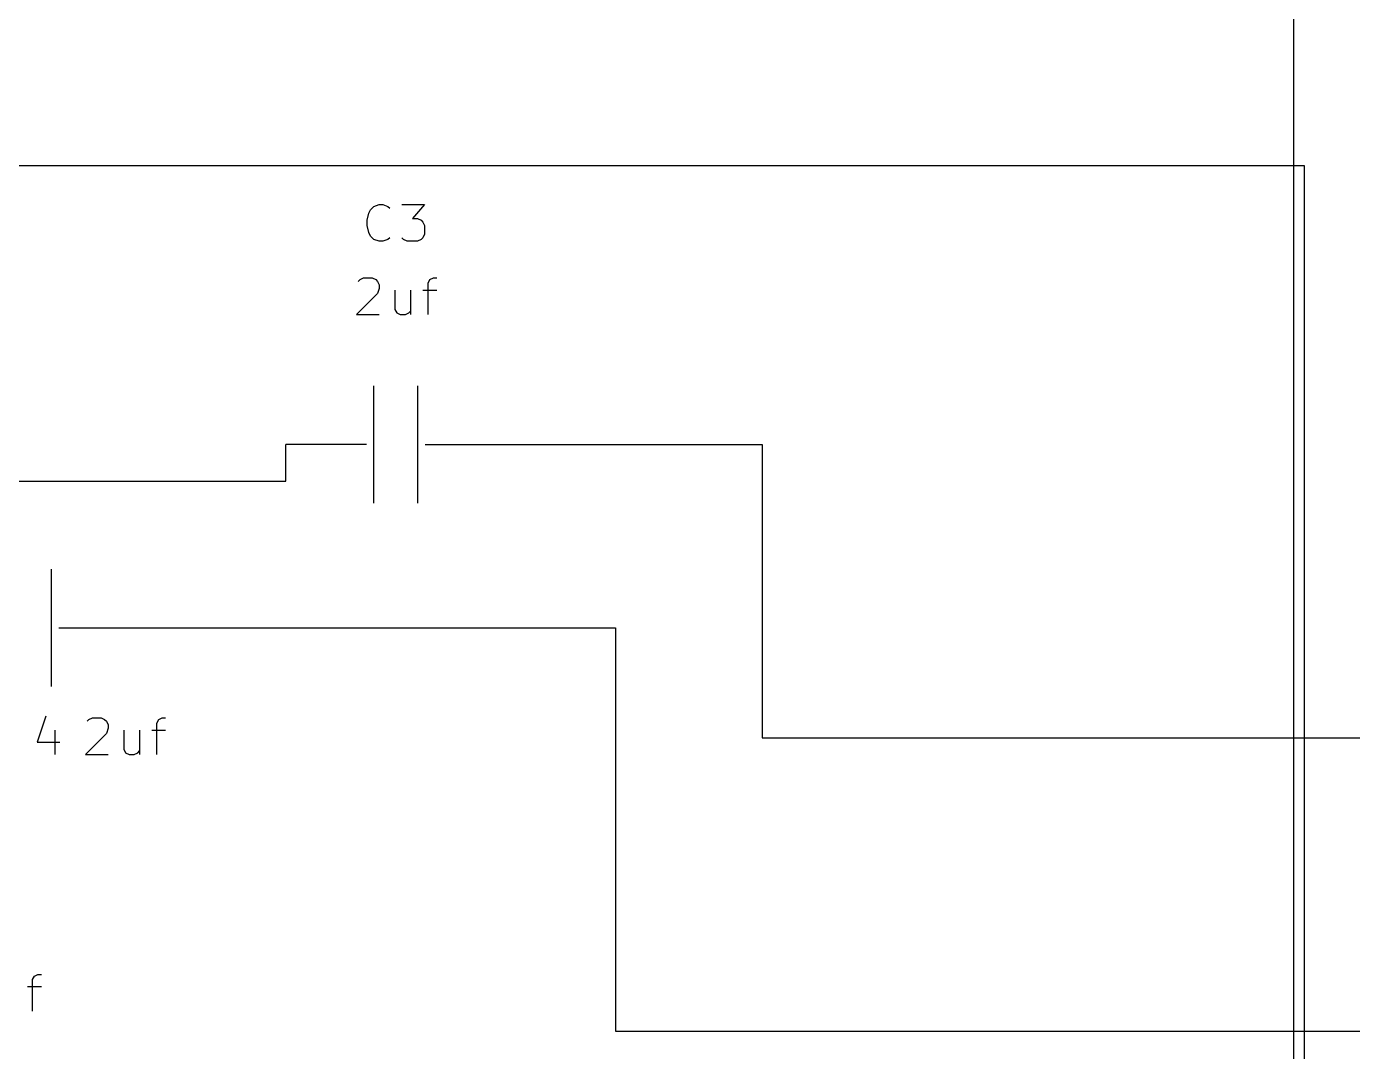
# Model space of a CAD drawing. Header units: inches. Extents: x 0.4 to 11.3, y -7.9 to -0.4.
# Drawn here: x 2.296 to 4.105, y -4.878 to -3.48 of the extents above; entities that cross this region are included whole.
import ezdxf

# ---------------------------------------------------------------- set-up
doc = ezdxf.new("R2010")
doc.units = ezdxf.units.IN
doc.header["$MEASUREMENT"] = 0
for name, color, linetype in [('GREENSIXTYFIVE', 129, 'CONTINUOUS'), ('LIGHTBLUE', 172, 'CONTINUOUS'), ('LIGHTGREEN', 92, 'CONTINUOUS'), ('RED', 14, 'CONTINUOUS')]:
    doc.layers.add(name, color=color, linetype=linetype)

msp = doc.modelspace()

# ---------------------------------------------------------------- linework, layer by layer
at = {"layer": 'GREENSIXTYFIVE', "linetype": 'CONTINUOUS'}
for p, q in [((2.7655, -3.7299), (2.7702, -3.7252)), ((2.7702, -3.7252), (2.7774, -3.7228)), ((2.7774, -3.7228), (2.7821, -3.7228)), ((2.7821, -3.7228), (2.7893, -3.7252)), ((2.7893, -3.7252), (2.7917, -3.7276)), ((2.8083, -3.7228), (2.8393, -3.7228)), ((2.8393, -3.7228), (2.8226, -3.7418)), ((2.7607, -3.7442), (2.7631, -3.7347)), ((2.7607, -3.7514), (2.7607, -3.7442)), ((2.7631, -3.7347), (2.7655, -3.7299)), ((2.8226, -3.7418), (2.8298, -3.7418)), ((2.8298, -3.7418), (2.8345, -3.7442)), ((2.8345, -3.7442), (2.8369, -3.7466)), ((2.7631, -3.7609), (2.7607, -3.7514)), ((2.7655, -3.7657), (2.7631, -3.7609)), ((2.8369, -3.7466), (2.8393, -3.7514)), ((2.8393, -3.7633), (2.8369, -3.768)), ((2.8393, -3.7514), (2.8393, -3.7633)), ((2.7702, -3.7704), (2.7655, -3.7657)), ((2.7774, -3.7728), (2.7702, -3.7704)), ((2.7821, -3.7728), (2.7774, -3.7728)), ((2.7893, -3.7704), (2.7821, -3.7728)), ((2.7917, -3.768), (2.7893, -3.7704)), ((2.8107, -3.7704), (2.8083, -3.768)), ((2.8155, -3.7728), (2.8107, -3.7704)), ((2.8298, -3.7728), (2.8155, -3.7728)), ((2.8345, -3.7704), (2.8298, -3.7728)), ((2.8369, -3.768), (2.8345, -3.7704)), ((2.7488, -3.8276), (2.7512, -3.8252)), ((2.7512, -3.8252), (2.756, -3.8228)), ((2.756, -3.8228), (2.7679, -3.8228)), ((2.7679, -3.8228), (2.7726, -3.8252)), ((2.7726, -3.8252), (2.775, -3.8276)), ((2.775, -3.8276), (2.7774, -3.8323)), ((2.7774, -3.8323), (2.7774, -3.8371)), ((2.844, -3.8299), (2.8464, -3.8252)), ((2.844, -3.8728), (2.844, -3.8299)), ((2.8464, -3.8252), (2.8512, -3.8228)), ((2.8512, -3.8228), (2.8559, -3.8228)), ((2.775, -3.8442), (2.7464, -3.8728)), ((2.7774, -3.8371), (2.775, -3.8442)), ((2.7988, -3.8395), (2.7988, -3.8657)), ((2.8202, -3.8395), (2.8202, -3.8728)), ((2.8369, -3.8395), (2.8559, -3.8395)), ((2.7988, -3.8657), (2.8012, -3.8704)), ((2.8012, -3.8704), (2.806, -3.8728)), ((2.8131, -3.8728), (2.8179, -3.8704)), ((2.8179, -3.8704), (2.8202, -3.868)), ((2.7464, -3.8728), (2.7774, -3.8728)), ((2.806, -3.8728), (2.8131, -3.8728)), ((2.3226, -4.4204), (2.3107, -4.4561)), ((2.3788, -4.4276), (2.3812, -4.4252)), ((2.3812, -4.4252), (2.386, -4.4228)), ((2.386, -4.4228), (2.3979, -4.4228)), ((2.3979, -4.4228), (2.4026, -4.4252)), ((2.4026, -4.4252), (2.405, -4.4276)), ((2.405, -4.4276), (2.4074, -4.4323)), ((2.4074, -4.4323), (2.4074, -4.4371)), ((2.474, -4.4299), (2.4764, -4.4252)), ((2.474, -4.4728), (2.474, -4.4299)), ((2.4764, -4.4252), (2.4812, -4.4228)), ((2.4812, -4.4228), (2.4859, -4.4228)), ((2.3345, -4.4395), (2.3345, -4.4728)), ((2.405, -4.4442), (2.3764, -4.4728)), ((2.4074, -4.4371), (2.405, -4.4442)), ((2.4288, -4.4395), (2.4288, -4.4657)), ((2.4502, -4.4395), (2.4502, -4.4728)), ((2.4669, -4.4395), (2.4859, -4.4395)), ((2.3107, -4.4561), (2.3417, -4.4561)), ((2.4288, -4.4657), (2.4312, -4.4704)), ((2.4479, -4.4704), (2.4502, -4.468)), ((2.3764, -4.4728), (2.4074, -4.4728)), ((2.4312, -4.4704), (2.436, -4.4728)), ((2.436, -4.4728), (2.4431, -4.4728)), ((2.4431, -4.4728), (2.4479, -4.4704)), ((2.3044, -4.7799), (2.3068, -4.7752)), ((2.3044, -4.7799), (2.3068, -4.7752)), ((2.3068, -4.7752), (2.3115, -4.7728)), ((2.3068, -4.7752), (2.3115, -4.7728)), ((2.3115, -4.7728), (2.3163, -4.7728)), ((2.3115, -4.7728), (2.3163, -4.7728)), ((2.2972, -4.7895), (2.3163, -4.7895)), ((2.2972, -4.7895), (2.3163, -4.7895)), ((2.3044, -4.8228), (2.3044, -4.7799)), ((2.3044, -4.8228), (2.3044, -4.7799))]:
    msp.add_line(p, q, dxfattribs=at)
at = {"layer": 'LIGHTBLUE', "linetype": 'CONTINUOUS'}
for p, q in [((4.025, -1.925), (4.025, -5.275)), ((4.04, -3.67), (0.9, -3.67)), ((4.04, -6.59), (4.04, -3.67))]:
    msp.add_line(p, q, dxfattribs=at)
at = {"layer": 'LIGHTGREEN', "linetype": 'CONTINUOUS'}
for p, q in [((2.65, -4.1), (2.65, -4.05)), ((2.95, -4.05), (3.3, -4.05)), ((3.3, -4.05), (3.3, -4.45)), ((1.2, -4.1), (2.65, -4.1)), ((2.45, -4.3), (3.1, -4.3)), ((3.1, -4.3), (3.1, -4.85)), ((3.3, -4.45), (4.3, -4.45)), ((3.1, -4.85), (4.5, -4.85))]:
    msp.add_line(p, q, dxfattribs=at)
at = {"layer": 'RED', "linetype": 'CONTINUOUS'}
for p, q in [((2.77, -4.13), (2.77, -3.97)), ((2.83, -4.13), (2.83, -3.97)), ((2.76, -4.05), (2.65, -4.05)), ((2.84, -4.05), (2.95, -4.05)), ((2.33, -4.38), (2.33, -4.22)), ((2.34, -4.3), (2.45, -4.3))]:
    msp.add_line(p, q, dxfattribs=at)

doc.saveas('drawing.dxf')
